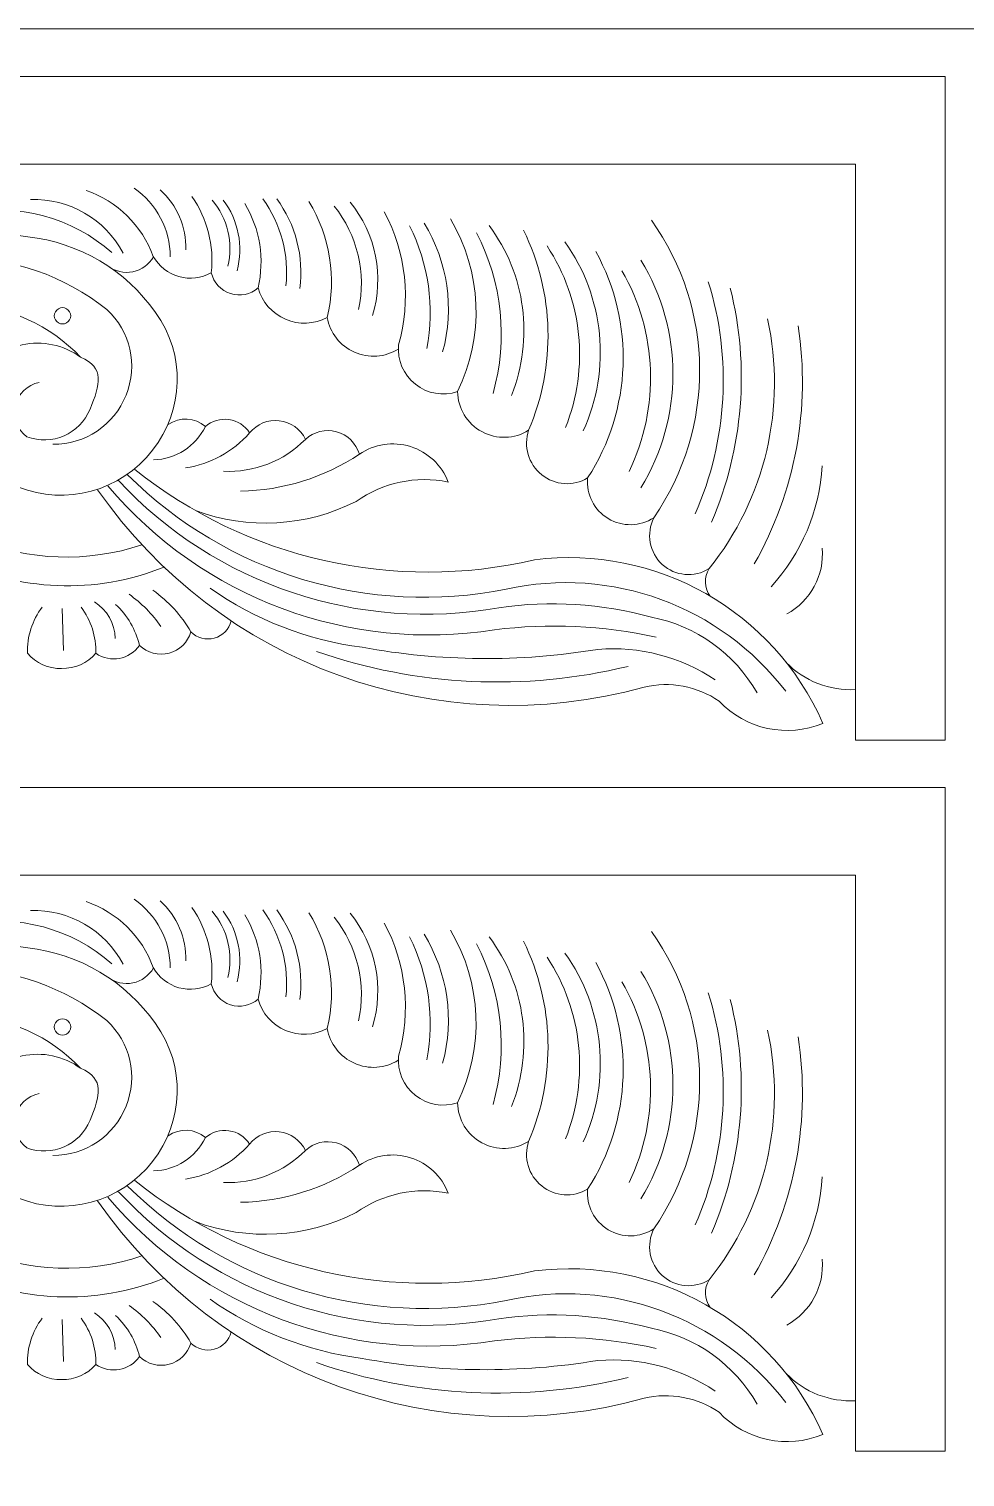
# Model space of a CAD drawing. Header units: millimetres. Extents: x 4338 to 4582, y 3188 to 3439.
# Drawn here: x 4501 to 4540.4, y 3378 to 3438.9 of the extents above; entities that cross this region are included whole.
import ezdxf

# ---------------------------------------------------------------- set-up
doc = ezdxf.new("R2010")
doc.units = ezdxf.units.MM
doc.header["$MEASUREMENT"] = 0
doc.layers.add('SITARA ALL', color=18, linetype='Continuous', true_color=0x000000)

msp = doc.modelspace()

# ---------------------------------------------------------------- linework, layer by layer
at = {"layer": 'SITARA ALL', "lineweight": 9}
for points, knots in [([(4337.525, 3438.894), (4337.525, 3438.894), (4581.525, 3438.894), (4581.525, 3438.894), (4581.525, 3438.894), (4581.525, 3316.894), (4581.525, 3316.894), (4581.525, 3316.894), (4337.525, 3316.894), (4337.525, 3316.894), (4337.525, 3316.894), (4337.525, 3438.894), (4337.525, 3438.894)], [0, 0, 0, 0, 0.25, 0.25, 0.25, 0.5, 0.5, 0.5, 0.75, 0.75, 0.75, 1, 1, 1, 1]), ([(4539.525, 3408.985), (4539.525, 3408.985), (4535.762, 3408.985), (4535.762, 3408.985), (4535.762, 3408.985), (4535.762, 3433.212), (4535.762, 3433.212), (4535.762, 3433.212), (4439.525, 3433.212), (4439.525, 3433.212), (4439.525, 3433.212), (4343.288, 3433.212), (4343.288, 3433.212), (4343.288, 3433.212), (4343.288, 3408.985), (4343.288, 3408.985), (4343.288, 3408.985), (4339.525, 3408.985), (4339.525, 3408.985), (4339.525, 3408.985), (4339.525, 3436.894), (4339.525, 3436.894)], [0, 0, 0, 0, 0.125, 0.125, 0.125, 0.25, 0.25, 0.25, 0.375, 0.375, 0.375, 0.5, 0.5, 0.5, 0.625, 0.625, 0.625, 0.75, 0.75, 0.75, 1, 1, 1, 1]), ([(4539.525, 3436.894), (4539.525, 3436.894), (4539.525, 3408.985), (4539.525, 3408.985), (4539.525, 3408.985), (4539.525, 3436.894), (4539.525, 3436.894), (4539.525, 3436.894), (4439.525, 3436.894), (4439.525, 3436.894), (4439.525, 3436.894), (4339.525, 3436.894), (4339.525, 3436.894), (4339.525, 3436.894), (4339.525, 3408.985), (4339.525, 3408.985)], [0, 0, 0, 0, 0.166667, 0.166667, 0.166667, 0.333333, 0.333333, 0.333333, 0.5, 0.5, 0.5, 0.666667, 0.666667, 0.666667, 1, 1, 1, 1]), ([(4503.41, 3432.106), (4504.718, 3431.651), (4505.754, 3430.631), (4506.231, 3429.33), (4506.464, 3428.914), (4506.852, 3428.608), (4507.31, 3428.48), (4507.769, 3428.351), (4508.257, 3428.409), (4508.672, 3428.643), (4508.796, 3429.774), (4508.508, 3430.912), (4507.86, 3431.847)], [0, 0, 0, 0, 0.2, 0.2, 0.2, 0.4, 0.4, 0.4, 0.6, 0.6, 0.6, 1, 1, 1, 1]), ([(4445.383, 3420.775), (4444.872, 3420.824), (4444.371, 3420.607), (4444.057, 3420.201), (4443.743, 3419.794), (4443.658, 3419.26), (4443.835, 3418.778), (4444.464, 3416.584), (4446.41, 3415.028), (4448.689, 3414.9), (4457.51, 3413.57), (4466.523, 3414.929), (4474.559, 3418.805), (4478.866, 3421.241), (4483.313, 3423.424), (4487.875, 3425.341), (4491.13, 3426.84), (4494.707, 3427.51), (4498.284, 3427.292), (4500.139, 3427.235), (4501.898, 3426.444), (4503.174, 3425.094), (4502.465, 3425.609), (4501.571, 3425.797), (4500.715, 3425.609), (4499.86, 3425.422), (4499.128, 3424.882), (4498.7, 3424.118), (4498.272, 3423.354), (4498.191, 3422.444), (4498.477, 3421.616), (4498.764, 3420.789), (4499.386, 3420.125), (4500.195, 3419.79), (4502.137, 3418.83), (4504.48, 3419.269), (4505.943, 3420.868), (4507.405, 3422.466), (4507.673, 3424.777), (4506.545, 3426.627), (4505.399, 3428.483), (4503.504, 3429.748), (4501.351, 3430.094), (4494.048, 3431.222), (4486.586, 3429.729), (4480.281, 3425.876), (4473.277, 3421.238), (4465.267, 3418.33), (4456.918, 3417.392), (4453.618, 3417.035), (4450.279, 3417.396), (4447.131, 3418.45)], [0, 0, 0, 0, 0.055556, 0.055556, 0.055556, 0.111111, 0.111111, 0.111111, 0.166667, 0.166667, 0.166667, 0.222222, 0.222222, 0.222222, 0.277778, 0.277778, 0.277778, 0.333333, 0.333333, 0.333333, 0.388889, 0.388889, 0.388889, 0.444444, 0.444444, 0.444444, 0.5, 0.5, 0.5, 0.555556, 0.555556, 0.555556, 0.611111, 0.611111, 0.611111, 0.666667, 0.666667, 0.666667, 0.722222, 0.722222, 0.722222, 0.777778, 0.777778, 0.777778, 0.833333, 0.833333, 0.833333, 0.888889, 0.888889, 0.888889, 1, 1, 1, 1]), ([(4515.945, 3431.201), (4516.862, 3429.485), (4517.076, 3427.478), (4516.543, 3425.606), (4516.485, 3424.969), (4516.752, 3424.347), (4517.253, 3423.951), (4517.755, 3423.554), (4518.417, 3423.437), (4519.023, 3423.641), (4520.162, 3425.956), (4520.051, 3428.689), (4518.724, 3430.902)], [0, 0, 0, 0, 0.2, 0.2, 0.2, 0.4, 0.4, 0.4, 0.6, 0.6, 0.6, 1, 1, 1, 1]), ([(4529.645, 3415.036), (4529.392, 3415.376), (4529.375, 3415.837), (4529.602, 3416.196), (4528.98, 3415.808), (4528.176, 3415.88), (4527.632, 3416.372), (4527.089, 3416.864), (4526.95, 3417.681), (4527.274, 3418.338), (4529.88, 3422.115), (4529.843, 3427.115), (4527.175, 3430.848)], [0, 0, 0, 0, 0.2, 0.2, 0.2, 0.4, 0.4, 0.4, 0.6, 0.6, 0.6, 1, 1, 1, 1]), ([(4519.023, 3423.641), (4519.037, 3422.935), (4519.429, 3422.292), (4520.05, 3421.957), (4520.671, 3421.621), (4521.418, 3421.642), (4522.015, 3422.018), (4523.17, 3424.721), (4523.093, 3427.791), (4521.801, 3430.432)], [0, 0, 0, 0, 0.25, 0.25, 0.25, 0.5, 0.5, 0.5, 1, 1, 1, 1]), ([(4527.274, 3418.338), (4526.698, 3417.96), (4525.956, 3417.945), (4525.364, 3418.299), (4524.772, 3418.653), (4524.435, 3419.323), (4524.495, 3420.01), (4526.356, 3422.881), (4526.488, 3426.539), (4524.837, 3429.535)], [0, 0, 0, 0, 0.25, 0.25, 0.25, 0.5, 0.5, 0.5, 1, 1, 1, 1]), ([(4502.006, 3421.427), (4503.363, 3421.411), (4504.59, 3422.234), (4505.089, 3423.496), (4505.589, 3424.757), (4505.278, 3426.178), (4504.278, 3427.095), (4502.495, 3428.513), (4500.285, 3429.286), (4498.007, 3429.286), (4491.135, 3429.328), (4484.42, 3427.26), (4478.765, 3423.356), (4471.05, 3418.588), (4462.114, 3416.157), (4453.048, 3416.357), (4450.609, 3416.404), (4448.21, 3416.996), (4446.03, 3418.089)], [0, 0, 0, 0, 0.142857, 0.142857, 0.142857, 0.285714, 0.285714, 0.285714, 0.428571, 0.428571, 0.428571, 0.571429, 0.571429, 0.571429, 0.714286, 0.714286, 0.714286, 1, 1, 1, 1]), ([(4504.325, 3428.926), (4504.623, 3428.698), (4505.005, 3428.609), (4505.372, 3428.684), (4505.74, 3428.759), (4506.056, 3428.987), (4506.24, 3429.313)], [0, 0, 0, 0, 0.333333, 0.333333, 0.333333, 1, 1, 1, 1]), ([(4508.672, 3428.643), (4508.765, 3428.229), (4509.071, 3427.894), (4509.475, 3427.763), (4509.879, 3427.632), (4510.32, 3427.721), (4510.638, 3428.003), (4510.803, 3427.409), (4511.229, 3426.923), (4511.796, 3426.682), (4512.362, 3426.442), (4513.004, 3426.47), (4513.545, 3426.764), (4513.659, 3426.117), (4514.088, 3425.568), (4514.688, 3425.302), (4515.289, 3425.035), (4515.978, 3425.081), (4516.535, 3425.43)], [0, 0, 0, 0, 0.142857, 0.142857, 0.142857, 0.285714, 0.285714, 0.285714, 0.428571, 0.428571, 0.428571, 0.571429, 0.571429, 0.571429, 0.714286, 0.714286, 0.714286, 1, 1, 1, 1]), ([(4502.759, 3426.829), (4502.759, 3426.952), (4502.694, 3427.066), (4502.587, 3427.127), (4502.481, 3427.188), (4502.35, 3427.188), (4502.244, 3427.127), (4502.137, 3427.066), (4502.072, 3426.952), (4502.072, 3426.829), (4502.072, 3426.706), (4502.137, 3426.593), (4502.244, 3426.531), (4502.35, 3426.47), (4502.481, 3426.47), (4502.587, 3426.531), (4502.694, 3426.593), (4502.759, 3426.706), (4502.759, 3426.829)], [0, 0, 0, 0, 0.166667, 0.166667, 0.166667, 0.333333, 0.333333, 0.333333, 0.5, 0.5, 0.5, 0.666667, 0.666667, 0.666667, 0.833333, 0.833333, 0.833333, 1, 1, 1, 1]), ([(4501.439, 3424.026), (4500.94, 3423.931), (4500.544, 3423.549), (4500.432, 3423.053), (4500.32, 3422.557), (4500.506, 3422.047), (4500.917, 3421.746), (4501.97, 3421.347), (4503.149, 3421.861), (4503.573, 3422.905), (4503.997, 3423.948), (4504.207, 3424.646), (4503.174, 3425.094)], [0, 0, 0, 0, 0.2, 0.2, 0.2, 0.4, 0.4, 0.4, 0.6, 0.6, 0.6, 1, 1, 1, 1]), ([(4507.588, 3420.431), (4508.631, 3420.593), (4509.584, 3421.114), (4510.283, 3421.905), (4510.088, 3422.209), (4509.771, 3422.413), (4509.414, 3422.464), (4509.057, 3422.516), (4508.696, 3422.411), (4508.424, 3422.174), (4508.016, 3421.336), (4507.173, 3420.796), (4506.241, 3420.775)], [0, 0, 0, 0, 0.2, 0.2, 0.2, 0.4, 0.4, 0.4, 0.6, 0.6, 0.6, 1, 1, 1, 1]), ([(4512.63, 3421.634), (4512.422, 3422.067), (4512.006, 3422.363), (4511.529, 3422.418), (4511.052, 3422.472), (4510.583, 3422.281), (4510.283, 3421.905)], [0, 0, 0, 0, 0.333333, 0.333333, 0.333333, 1, 1, 1, 1]), ([(4509.906, 3419.455), (4511.684, 3419.485), (4513.415, 3420.025), (4514.896, 3421.01), (4514.761, 3421.47), (4514.397, 3421.827), (4513.934, 3421.954), (4513.472, 3422.08), (4512.98, 3421.961), (4512.63, 3421.634), (4511.722, 3420.717), (4510.467, 3420.229), (4509.178, 3420.29)], [0, 0, 0, 0, 0.2, 0.2, 0.2, 0.4, 0.4, 0.4, 0.6, 0.6, 0.6, 1, 1, 1, 1]), ([(4522.015, 3422.018), (4521.786, 3421.341), (4522.005, 3420.593), (4522.563, 3420.146), (4523.12, 3419.699), (4523.884, 3419.64), (4524.495, 3420.01)], [0, 0, 0, 0, 0.333333, 0.333333, 0.333333, 1, 1, 1, 1]), ([(4508.001, 3418.64), (4510.209, 3417.818), (4512.658, 3417.955), (4514.759, 3419.02), (4515.879, 3419.82), (4517.284, 3420.116), (4518.632, 3419.837), (4518.36, 3420.552), (4517.775, 3421.102), (4517.046, 3421.33), (4516.316, 3421.558), (4515.526, 3421.442), (4514.896, 3421.01)], [0, 0, 0, 0, 0.2, 0.2, 0.2, 0.4, 0.4, 0.4, 0.6, 0.6, 0.6, 1, 1, 1, 1]), ([(4503.893, 3419.513), (4509.016, 3412.144), (4518.224, 3408.813), (4526.871, 3411.214), (4527.958, 3411.47), (4529.104, 3411.255), (4530.024, 3410.622), (4531.145, 3409.436), (4532.88, 3409.064), (4534.387, 3409.689), (4532.308, 3414.416), (4527.377, 3417.215), (4522.254, 3416.567), (4516.369, 3415.19), (4510.174, 3416.594), (4505.455, 3420.369)], [0, 0, 0, 0, 0.166667, 0.166667, 0.166667, 0.333333, 0.333333, 0.333333, 0.5, 0.5, 0.5, 0.666667, 0.666667, 0.666667, 1, 1, 1, 1]), ([(4531.62, 3410.968), (4530.675, 3412.629), (4529.052, 3413.793), (4527.176, 3414.155), (4525.09, 3414.729), (4522.908, 3414.865), (4520.767, 3414.554), (4514.875, 3413.498), (4508.846, 3415.516), (4504.772, 3419.901)], [0, 0, 0, 0, 0.25, 0.25, 0.25, 0.5, 0.5, 0.5, 1, 1, 1, 1]), ([(4505.151, 3420.139), (4509.329, 3415.984), (4515.296, 3414.18), (4521.076, 3415.331), (4525.491, 3416.311), (4530.076, 3414.634), (4532.821, 3411.04)], [0, 0, 0, 0, 0.333333, 0.333333, 0.333333, 1, 1, 1, 1]), ([(4527.378, 3413.31), (4525.145, 3413.802), (4522.846, 3413.908), (4520.577, 3413.624), (4514.475, 3412.656), (4508.307, 3414.955), (4504.323, 3419.677)], [0, 0, 0, 0, 0.333333, 0.333333, 0.333333, 1, 1, 1, 1]), ([(4529.862, 3411.513), (4528.41, 3412.487), (4526.673, 3412.942), (4524.93, 3412.802), (4521.644, 3412.258), (4518.287, 3412.287), (4515.011, 3412.888), (4512.709, 3413.186), (4510.514, 3414.042), (4508.618, 3415.38)], [0, 0, 0, 0, 0.25, 0.25, 0.25, 0.5, 0.5, 0.5, 1, 1, 1, 1]), ([(4501.56, 3414.582), (4501.143, 3414.019), (4500.924, 3413.334), (4500.938, 3412.634), (4501.301, 3412.22), (4501.828, 3411.986), (4502.379, 3411.995), (4502.93, 3411.987), (4503.456, 3412.22), (4503.82, 3412.634), (4503.833, 3413.334), (4503.615, 3414.019), (4503.198, 3414.582)], [0, 0, 0, 0, 0.2, 0.2, 0.2, 0.4, 0.4, 0.4, 0.6, 0.6, 0.6, 1, 1, 1, 1]), ([(4509.51, 3414), (4509.42, 3413.647), (4509.148, 3413.371), (4508.798, 3413.274), (4508.447, 3413.178), (4508.069, 3413.28), (4507.812, 3413.536), (4507.684, 3413.098), (4507.336, 3412.758), (4506.894, 3412.641), (4506.453, 3412.524), (4505.979, 3412.651), (4505.651, 3412.969), (4505.493, 3413.629), (4505.145, 3414.229), (4504.65, 3414.694)], [0, 0, 0, 0, 0.166667, 0.166667, 0.166667, 0.333333, 0.333333, 0.333333, 0.5, 0.5, 0.5, 0.666667, 0.666667, 0.666667, 1, 1, 1, 1]), ([(4539.525, 3379.076), (4539.525, 3379.076), (4535.762, 3379.076), (4535.762, 3379.076), (4535.762, 3379.076), (4535.762, 3403.303), (4535.762, 3403.303), (4535.762, 3403.303), (4439.525, 3403.303), (4439.525, 3403.303), (4439.525, 3403.303), (4343.288, 3403.303), (4343.288, 3403.303), (4343.288, 3403.303), (4343.288, 3379.076), (4343.288, 3379.076), (4343.288, 3379.076), (4339.525, 3379.076), (4339.525, 3379.076), (4339.525, 3379.076), (4339.525, 3406.985), (4339.525, 3406.985)], [0, 0, 0, 0, 0.125, 0.125, 0.125, 0.25, 0.25, 0.25, 0.375, 0.375, 0.375, 0.5, 0.5, 0.5, 0.625, 0.625, 0.625, 0.75, 0.75, 0.75, 1, 1, 1, 1]), ([(4539.525, 3406.985), (4539.525, 3406.985), (4539.525, 3379.076), (4539.525, 3379.076), (4539.525, 3379.076), (4539.525, 3406.985), (4539.525, 3406.985), (4539.525, 3406.985), (4439.525, 3406.985), (4439.525, 3406.985), (4439.525, 3406.985), (4339.525, 3406.985), (4339.525, 3406.985), (4339.525, 3406.985), (4339.525, 3379.076), (4339.525, 3379.076)], [0, 0, 0, 0, 0.166667, 0.166667, 0.166667, 0.333333, 0.333333, 0.333333, 0.5, 0.5, 0.5, 0.666667, 0.666667, 0.666667, 1, 1, 1, 1]), ([(4503.41, 3402.197), (4504.718, 3401.742), (4505.754, 3400.722), (4506.231, 3399.421), (4506.464, 3399.005), (4506.852, 3398.699), (4507.31, 3398.571), (4507.769, 3398.442), (4508.257, 3398.5), (4508.672, 3398.734), (4508.796, 3399.865), (4508.508, 3401.003), (4507.86, 3401.938)], [0, 0, 0, 0, 0.2, 0.2, 0.2, 0.4, 0.4, 0.4, 0.6, 0.6, 0.6, 1, 1, 1, 1]), ([(4445.383, 3390.866), (4444.872, 3390.915), (4444.371, 3390.698), (4444.057, 3390.292), (4443.743, 3389.885), (4443.658, 3389.351), (4443.835, 3388.869), (4444.464, 3386.675), (4446.41, 3385.119), (4448.689, 3384.991), (4457.51, 3383.661), (4466.523, 3385.02), (4474.559, 3388.896), (4478.866, 3391.332), (4483.313, 3393.515), (4487.875, 3395.432), (4491.13, 3396.931), (4494.707, 3397.601), (4498.284, 3397.382), (4500.139, 3397.326), (4501.898, 3396.535), (4503.174, 3395.185), (4502.465, 3395.7), (4501.571, 3395.888), (4500.715, 3395.7), (4499.86, 3395.513), (4499.128, 3394.973), (4498.7, 3394.209), (4498.272, 3393.445), (4498.191, 3392.535), (4498.477, 3391.707), (4498.764, 3390.88), (4499.386, 3390.216), (4500.195, 3389.881), (4502.137, 3388.921), (4504.48, 3389.36), (4505.943, 3390.959), (4507.405, 3392.557), (4507.673, 3394.868), (4506.545, 3396.718), (4505.399, 3398.573), (4503.504, 3399.839), (4501.351, 3400.185), (4494.048, 3401.313), (4486.586, 3399.82), (4480.281, 3395.967), (4473.277, 3391.329), (4465.267, 3388.421), (4456.918, 3387.483), (4453.618, 3387.126), (4450.279, 3387.487), (4447.131, 3388.541)], [0, 0, 0, 0, 0.055556, 0.055556, 0.055556, 0.111111, 0.111111, 0.111111, 0.166667, 0.166667, 0.166667, 0.222222, 0.222222, 0.222222, 0.277778, 0.277778, 0.277778, 0.333333, 0.333333, 0.333333, 0.388889, 0.388889, 0.388889, 0.444444, 0.444444, 0.444444, 0.5, 0.5, 0.5, 0.555556, 0.555556, 0.555556, 0.611111, 0.611111, 0.611111, 0.666667, 0.666667, 0.666667, 0.722222, 0.722222, 0.722222, 0.777778, 0.777778, 0.777778, 0.833333, 0.833333, 0.833333, 0.888889, 0.888889, 0.888889, 1, 1, 1, 1]), ([(4515.945, 3401.292), (4516.862, 3399.576), (4517.076, 3397.569), (4516.543, 3395.697), (4516.485, 3395.06), (4516.752, 3394.438), (4517.253, 3394.042), (4517.755, 3393.645), (4518.417, 3393.528), (4519.023, 3393.732), (4520.162, 3396.047), (4520.051, 3398.78), (4518.724, 3400.993)], [0, 0, 0, 0, 0.2, 0.2, 0.2, 0.4, 0.4, 0.4, 0.6, 0.6, 0.6, 1, 1, 1, 1]), ([(4529.645, 3385.127), (4529.392, 3385.467), (4529.375, 3385.928), (4529.602, 3386.287), (4528.98, 3385.899), (4528.176, 3385.971), (4527.632, 3386.463), (4527.089, 3386.955), (4526.95, 3387.772), (4527.274, 3388.429), (4529.88, 3392.206), (4529.843, 3397.206), (4527.175, 3400.939)], [0, 0, 0, 0, 0.2, 0.2, 0.2, 0.4, 0.4, 0.4, 0.6, 0.6, 0.6, 1, 1, 1, 1]), ([(4519.023, 3393.732), (4519.037, 3393.026), (4519.429, 3392.383), (4520.05, 3392.048), (4520.671, 3391.712), (4521.418, 3391.733), (4522.015, 3392.109), (4523.17, 3394.812), (4523.093, 3397.882), (4521.801, 3400.523)], [0, 0, 0, 0, 0.25, 0.25, 0.25, 0.5, 0.5, 0.5, 1, 1, 1, 1]), ([(4502.006, 3391.518), (4503.363, 3391.502), (4504.59, 3392.325), (4505.089, 3393.586), (4505.589, 3394.848), (4505.278, 3396.269), (4504.278, 3397.185), (4502.495, 3398.604), (4500.285, 3399.377), (4498.007, 3399.377), (4491.135, 3399.419), (4484.42, 3397.351), (4478.765, 3393.447), (4471.05, 3388.679), (4462.114, 3386.248), (4453.048, 3386.448), (4450.609, 3386.495), (4448.21, 3387.087), (4446.03, 3388.18)], [0, 0, 0, 0, 0.142857, 0.142857, 0.142857, 0.285714, 0.285714, 0.285714, 0.428571, 0.428571, 0.428571, 0.571429, 0.571429, 0.571429, 0.714286, 0.714286, 0.714286, 1, 1, 1, 1]), ([(4504.325, 3399.017), (4504.623, 3398.789), (4505.005, 3398.7), (4505.372, 3398.775), (4505.74, 3398.85), (4506.056, 3399.078), (4506.24, 3399.404)], [0, 0, 0, 0, 0.333333, 0.333333, 0.333333, 1, 1, 1, 1]), ([(4527.274, 3388.429), (4526.698, 3388.051), (4525.956, 3388.036), (4525.364, 3388.39), (4524.772, 3388.744), (4524.435, 3389.414), (4524.495, 3390.101), (4526.356, 3392.972), (4526.488, 3396.63), (4524.837, 3399.626)], [0, 0, 0, 0, 0.25, 0.25, 0.25, 0.5, 0.5, 0.5, 1, 1, 1, 1]), ([(4508.672, 3398.734), (4508.765, 3398.32), (4509.071, 3397.985), (4509.475, 3397.854), (4509.879, 3397.723), (4510.32, 3397.812), (4510.638, 3398.094), (4510.803, 3397.5), (4511.229, 3397.014), (4511.796, 3396.773), (4512.362, 3396.533), (4513.004, 3396.561), (4513.545, 3396.855), (4513.659, 3396.208), (4514.088, 3395.659), (4514.688, 3395.393), (4515.289, 3395.126), (4515.978, 3395.172), (4516.535, 3395.521)], [0, 0, 0, 0, 0.142857, 0.142857, 0.142857, 0.285714, 0.285714, 0.285714, 0.428571, 0.428571, 0.428571, 0.571429, 0.571429, 0.571429, 0.714286, 0.714286, 0.714286, 1, 1, 1, 1]), ([(4502.759, 3396.92), (4502.759, 3397.043), (4502.694, 3397.157), (4502.587, 3397.218), (4502.481, 3397.279), (4502.35, 3397.279), (4502.244, 3397.218), (4502.137, 3397.157), (4502.072, 3397.043), (4502.072, 3396.92), (4502.072, 3396.797), (4502.137, 3396.684), (4502.244, 3396.622), (4502.35, 3396.561), (4502.481, 3396.561), (4502.587, 3396.622), (4502.694, 3396.684), (4502.759, 3396.797), (4502.759, 3396.92)], [0, 0, 0, 0, 0.166667, 0.166667, 0.166667, 0.333333, 0.333333, 0.333333, 0.5, 0.5, 0.5, 0.666667, 0.666667, 0.666667, 0.833333, 0.833333, 0.833333, 1, 1, 1, 1]), ([(4501.439, 3394.117), (4500.94, 3394.022), (4500.544, 3393.64), (4500.432, 3393.144), (4500.32, 3392.648), (4500.506, 3392.137), (4500.917, 3391.837), (4501.97, 3391.438), (4503.149, 3391.952), (4503.573, 3392.996), (4503.997, 3394.039), (4504.207, 3394.737), (4503.174, 3395.185)], [0, 0, 0, 0, 0.2, 0.2, 0.2, 0.4, 0.4, 0.4, 0.6, 0.6, 0.6, 1, 1, 1, 1]), ([(4507.588, 3390.522), (4508.631, 3390.684), (4509.584, 3391.205), (4510.283, 3391.996), (4510.088, 3392.3), (4509.771, 3392.504), (4509.414, 3392.555), (4509.057, 3392.607), (4508.696, 3392.502), (4508.424, 3392.265), (4508.016, 3391.427), (4507.173, 3390.887), (4506.241, 3390.866)], [0, 0, 0, 0, 0.2, 0.2, 0.2, 0.4, 0.4, 0.4, 0.6, 0.6, 0.6, 1, 1, 1, 1]), ([(4512.63, 3391.725), (4512.422, 3392.158), (4512.006, 3392.454), (4511.529, 3392.509), (4511.052, 3392.563), (4510.583, 3392.372), (4510.283, 3391.996)], [0, 0, 0, 0, 0.333333, 0.333333, 0.333333, 1, 1, 1, 1]), ([(4509.906, 3389.546), (4511.684, 3389.576), (4513.415, 3390.116), (4514.896, 3391.101), (4514.761, 3391.561), (4514.397, 3391.918), (4513.934, 3392.045), (4513.472, 3392.171), (4512.98, 3392.052), (4512.63, 3391.725), (4511.722, 3390.808), (4510.467, 3390.32), (4509.178, 3390.381)], [0, 0, 0, 0, 0.2, 0.2, 0.2, 0.4, 0.4, 0.4, 0.6, 0.6, 0.6, 1, 1, 1, 1]), ([(4522.015, 3392.109), (4521.786, 3391.432), (4522.005, 3390.684), (4522.563, 3390.237), (4523.12, 3389.79), (4523.884, 3389.731), (4524.495, 3390.101)], [0, 0, 0, 0, 0.333333, 0.333333, 0.333333, 1, 1, 1, 1]), ([(4508.001, 3388.731), (4510.209, 3387.909), (4512.658, 3388.046), (4514.759, 3389.111), (4515.879, 3389.911), (4517.284, 3390.207), (4518.632, 3389.928), (4518.36, 3390.643), (4517.775, 3391.193), (4517.046, 3391.421), (4516.316, 3391.649), (4515.526, 3391.533), (4514.896, 3391.101)], [0, 0, 0, 0, 0.2, 0.2, 0.2, 0.4, 0.4, 0.4, 0.6, 0.6, 0.6, 1, 1, 1, 1]), ([(4503.893, 3389.604), (4509.016, 3382.235), (4518.224, 3378.904), (4526.871, 3381.305), (4527.958, 3381.561), (4529.104, 3381.346), (4530.024, 3380.713), (4531.145, 3379.527), (4532.88, 3379.155), (4534.387, 3379.78), (4532.308, 3384.507), (4527.377, 3387.306), (4522.254, 3386.658), (4516.369, 3385.281), (4510.174, 3386.685), (4505.455, 3390.46)], [0, 0, 0, 0, 0.166667, 0.166667, 0.166667, 0.333333, 0.333333, 0.333333, 0.5, 0.5, 0.5, 0.666667, 0.666667, 0.666667, 1, 1, 1, 1]), ([(4531.62, 3381.059), (4530.675, 3382.72), (4529.052, 3383.884), (4527.176, 3384.246), (4525.09, 3384.82), (4522.908, 3384.956), (4520.767, 3384.645), (4514.875, 3383.589), (4508.846, 3385.607), (4504.772, 3389.992)], [0, 0, 0, 0, 0.25, 0.25, 0.25, 0.5, 0.5, 0.5, 1, 1, 1, 1]), ([(4505.151, 3390.23), (4509.329, 3386.075), (4515.296, 3384.271), (4521.076, 3385.421), (4525.491, 3386.402), (4530.076, 3384.725), (4532.821, 3381.131)], [0, 0, 0, 0, 0.333333, 0.333333, 0.333333, 1, 1, 1, 1]), ([(4527.378, 3383.401), (4525.145, 3383.893), (4522.846, 3383.999), (4520.577, 3383.715), (4514.475, 3382.747), (4508.307, 3385.046), (4504.323, 3389.768)], [0, 0, 0, 0, 0.333333, 0.333333, 0.333333, 1, 1, 1, 1]), ([(4529.862, 3381.604), (4528.41, 3382.578), (4526.673, 3383.033), (4524.93, 3382.893), (4521.644, 3382.348), (4518.287, 3382.378), (4515.011, 3382.979), (4512.709, 3383.277), (4510.514, 3384.133), (4508.618, 3385.471)], [0, 0, 0, 0, 0.25, 0.25, 0.25, 0.5, 0.5, 0.5, 1, 1, 1, 1]), ([(4501.56, 3384.673), (4501.143, 3384.11), (4500.924, 3383.425), (4500.938, 3382.725), (4501.301, 3382.311), (4501.828, 3382.077), (4502.379, 3382.086), (4502.93, 3382.077), (4503.456, 3382.311), (4503.82, 3382.725), (4503.833, 3383.425), (4503.615, 3384.11), (4503.198, 3384.673)], [0, 0, 0, 0, 0.2, 0.2, 0.2, 0.4, 0.4, 0.4, 0.6, 0.6, 0.6, 1, 1, 1, 1]), ([(4509.51, 3384.091), (4509.42, 3383.738), (4509.148, 3383.462), (4508.798, 3383.365), (4508.447, 3383.269), (4508.069, 3383.37), (4507.812, 3383.627), (4507.684, 3383.189), (4507.336, 3382.849), (4506.894, 3382.732), (4506.453, 3382.615), (4505.979, 3382.742), (4505.651, 3383.06), (4505.493, 3383.72), (4505.145, 3384.32), (4504.65, 3384.785)], [0, 0, 0, 0, 0.166667, 0.166667, 0.166667, 0.333333, 0.333333, 0.333333, 0.5, 0.5, 0.5, 0.666667, 0.666667, 0.666667, 1, 1, 1, 1])]:
    msp.add_open_spline(points, degree=3, knots=knots, dxfattribs=at)
for points in [[(4506.943, 3429.313), (4506.94, 3430.465), (4506.375, 3431.542), (4505.429, 3432.2)], [(4507.605, 3429.609), (4507.624, 3430.566), (4507.231, 3431.484), (4506.526, 3432.13)], [(4504.491, 3429.49), (4502.81, 3430.968), (4500.539, 3431.58), (4498.344, 3431.143)], [(4504.963, 3429.469), (4504.202, 3430.901), (4502.695, 3431.775), (4501.074, 3431.723)], [(4509.365, 3428.913), (4509.609, 3429.894), (4509.363, 3430.932), (4508.704, 3431.698)], [(4509.753, 3428.727), (4510.028, 3429.755), (4509.813, 3430.851), (4509.17, 3431.698)], [(4510.638, 3428.003), (4510.922, 3429.212), (4510.723, 3430.483), (4510.083, 3431.548)], [(4511.81, 3428.089), (4511.948, 3429.389), (4511.602, 3430.693), (4510.837, 3431.753)], [(4512.393, 3427.978), (4512.57, 3429.315), (4512.222, 3430.668), (4511.421, 3431.753)], [(4513.545, 3426.764), (4513.945, 3428.425), (4513.669, 3430.176), (4512.776, 3431.633)], [(4514.866, 3427.089), (4515.192, 3428.623), (4514.815, 3430.221), (4513.838, 3431.448)], [(4515.45, 3426.839), (4515.949, 3428.49), (4515.596, 3430.279), (4514.505, 3431.615)], [(4518.399, 3425.311), (4518.898, 3427.146), (4518.617, 3429.105), (4517.62, 3430.725)], [(4517.732, 3425.45), (4518.067, 3427.204), (4517.813, 3429.019), (4517.009, 3430.614)], [(4520.518, 3423.568), (4521.157, 3425.826), (4520.909, 3428.24), (4519.825, 3430.321)], [(4521.293, 3423.485), (4522.243, 3425.868), (4521.887, 3428.571), (4520.352, 3430.625)], [(4523.565, 3422.129), (4524.57, 3424.65), (4524.281, 3427.501), (4522.789, 3429.767)], [(4524.311, 3421.992), (4525.491, 3424.59), (4525.198, 3427.616), (4523.54, 3429.938)], [(4526.732, 3419.6), (4528.533, 3422.537), (4528.534, 3426.232), (4526.732, 3429.168)], [(4526.237, 3420.287), (4527.542, 3422.978), (4527.43, 3426.139), (4525.934, 3428.728)], [(4529.019, 3418.503), (4530.37, 3421.585), (4530.566, 3425.049), (4529.569, 3428.264)], [(4529.699, 3418.154), (4531.039, 3421.257), (4531.317, 3424.713), (4530.49, 3427.989)], [(4529.602, 3416.196), (4531.968, 3419.146), (4532.872, 3423.006), (4532.059, 3426.699)], [(4531.501, 3416.398), (4533.227, 3419.432), (4533.878, 3422.959), (4533.346, 3426.409)], [(4508.424, 3422.174), (4507.982, 3422.555), (4507.339, 3422.589), (4506.861, 3422.255)], [(4532.204, 3415.432), (4533.486, 3416.832), (4534.246, 3418.63), (4534.357, 3420.525)], [(4498.761, 3417.438), (4500.988, 3416.52), (4503.471, 3416.434), (4505.756, 3417.198)], [(4532.863, 3414.291), (4533.868, 3414.833), (4534.455, 3415.919), (4534.357, 3417.057)], [(4497.781, 3416.613), (4500.563, 3415.231), (4503.801, 3415.101), (4506.685, 3416.258)], [(4506.553, 3413.763), (4506.191, 3414.291), (4505.737, 3414.749), (4505.212, 3415.116)], [(4507.812, 3413.536), (4507.413, 3414.23), (4506.867, 3414.828), (4506.214, 3415.289)], [(4502.399, 3414.525), (4502.399, 3414.525), (4502.462, 3412.758), (4502.462, 3412.758)], [(4504.636, 3413.262), (4504.616, 3413.889), (4504.288, 3414.466), (4503.759, 3414.803)], [(4503.82, 3412.634), (4504.419, 3412.223), (4505.237, 3412.371), (4505.651, 3412.969)], [(4513.09, 3412.716), (4517.306, 3411.249), (4521.854, 3411.03), (4526.192, 3412.086)], [(4532.843, 3412.25), (4533.605, 3411.465), (4534.669, 3411.05), (4535.762, 3411.111)], [(4506.943, 3399.404), (4506.94, 3400.556), (4506.375, 3401.633), (4505.429, 3402.291)], [(4507.605, 3399.7), (4507.624, 3400.657), (4507.231, 3401.575), (4506.526, 3402.221)], [(4504.491, 3399.581), (4502.81, 3401.059), (4500.539, 3401.671), (4498.344, 3401.234)], [(4504.963, 3399.56), (4504.202, 3400.992), (4502.695, 3401.866), (4501.074, 3401.814)], [(4509.365, 3399.004), (4509.609, 3399.985), (4509.363, 3401.023), (4508.704, 3401.789)], [(4509.753, 3398.818), (4510.028, 3399.846), (4509.813, 3400.942), (4509.17, 3401.789)], [(4510.638, 3398.094), (4510.922, 3399.303), (4510.723, 3400.574), (4510.083, 3401.639)], [(4511.81, 3398.18), (4511.948, 3399.48), (4511.602, 3400.784), (4510.837, 3401.844)], [(4512.393, 3398.069), (4512.57, 3399.406), (4512.222, 3400.759), (4511.421, 3401.844)], [(4513.545, 3396.855), (4513.945, 3398.516), (4513.669, 3400.267), (4512.776, 3401.724)], [(4514.866, 3397.18), (4515.192, 3398.714), (4514.815, 3400.312), (4513.838, 3401.539)], [(4515.45, 3396.93), (4515.949, 3398.581), (4515.596, 3400.37), (4514.505, 3401.706)], [(4517.732, 3395.541), (4518.067, 3397.295), (4517.813, 3399.11), (4517.009, 3400.705)], [(4518.399, 3395.402), (4518.898, 3397.237), (4518.617, 3399.196), (4517.62, 3400.816)], [(4520.518, 3393.659), (4521.157, 3395.917), (4520.909, 3398.331), (4519.825, 3400.412)], [(4521.293, 3393.576), (4522.243, 3395.959), (4521.887, 3398.662), (4520.352, 3400.716)], [(4523.565, 3392.22), (4524.57, 3394.741), (4524.281, 3397.592), (4522.789, 3399.858)], [(4524.311, 3392.083), (4525.491, 3394.681), (4525.198, 3397.707), (4523.54, 3400.029)], [(4526.732, 3389.691), (4528.533, 3392.628), (4528.534, 3396.323), (4526.732, 3399.259)], [(4526.237, 3390.378), (4527.542, 3393.069), (4527.43, 3396.229), (4525.934, 3398.819)], [(4529.019, 3388.594), (4530.37, 3391.676), (4530.566, 3395.14), (4529.569, 3398.355)], [(4529.699, 3388.245), (4531.039, 3391.348), (4531.317, 3394.804), (4530.49, 3398.08)], [(4529.602, 3386.287), (4531.968, 3389.237), (4532.872, 3393.097), (4532.059, 3396.79)], [(4531.501, 3386.489), (4533.227, 3389.523), (4533.878, 3393.05), (4533.346, 3396.5)], [(4508.424, 3392.265), (4507.982, 3392.646), (4507.339, 3392.68), (4506.861, 3392.346)], [(4532.204, 3385.523), (4533.486, 3386.923), (4534.246, 3388.721), (4534.357, 3390.616)], [(4498.761, 3387.529), (4500.988, 3386.611), (4503.471, 3386.525), (4505.756, 3387.289)], [(4532.863, 3384.382), (4533.868, 3384.924), (4534.455, 3386.01), (4534.357, 3387.148)], [(4497.781, 3386.704), (4500.563, 3385.322), (4503.801, 3385.192), (4506.685, 3386.349)], [(4506.553, 3383.854), (4506.191, 3384.382), (4505.737, 3384.84), (4505.212, 3385.207)], [(4507.812, 3383.627), (4507.413, 3384.321), (4506.867, 3384.919), (4506.214, 3385.38)], [(4502.399, 3384.616), (4502.399, 3384.616), (4502.462, 3382.849), (4502.462, 3382.849)], [(4504.636, 3383.353), (4504.616, 3383.98), (4504.288, 3384.557), (4503.759, 3384.894)], [(4503.82, 3382.725), (4504.419, 3382.314), (4505.237, 3382.462), (4505.651, 3383.06)], [(4513.09, 3382.807), (4517.306, 3381.34), (4521.854, 3381.121), (4526.192, 3382.177)], [(4532.843, 3382.341), (4533.605, 3381.556), (4534.669, 3381.141), (4535.762, 3381.202)]]:
    msp.add_open_spline(points, degree=3, dxfattribs=at)

doc.saveas('drawing.dxf')
